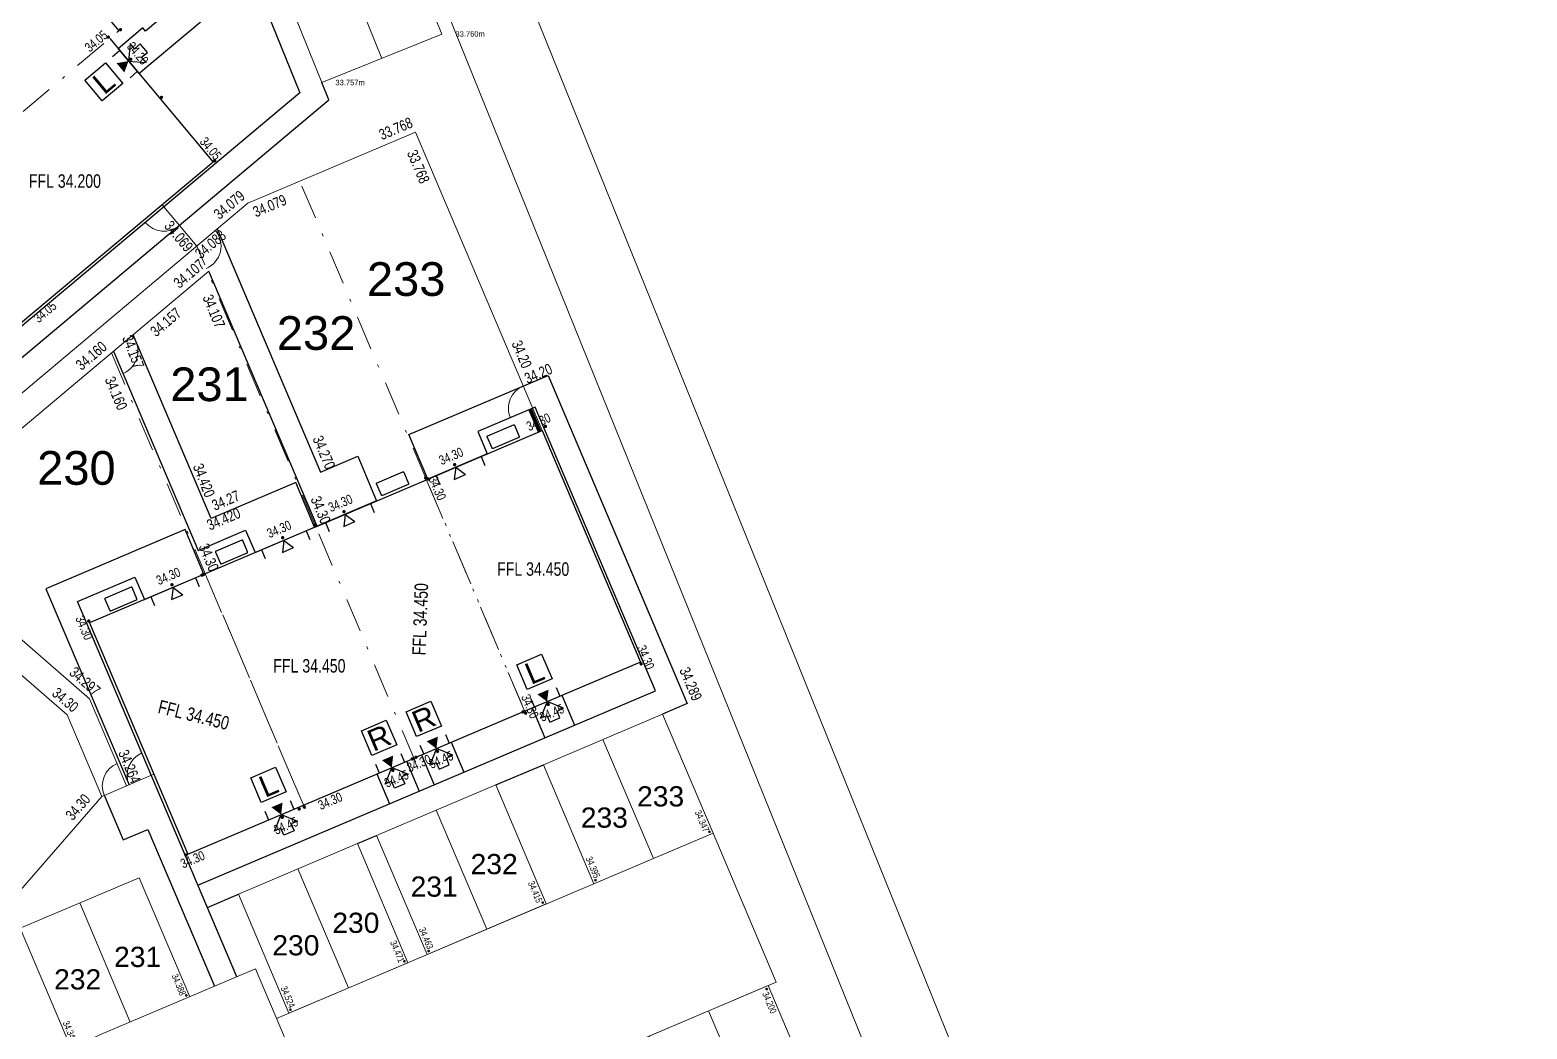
# Model space of a CAD drawing. Header units: metres. Extents: x 337936 to 338610, y 373199 to 374026.
# Drawn here: x 338413.8 to 338469.4, y 373320.9 to 373357.9 of the extents above; entities that cross this region are included whole.
import ezdxf

# ---------------------------------------------------------------- set-up
doc = ezdxf.new("R2010")
doc.units = ezdxf.units.M
doc.linetypes.add('DASHDOT', pattern=[25.4, 12.7, -6.35, 0, -6.35])
doc.linetypes.add('DASHED', pattern=[0.75, 0.5, -0.25])
for name, color, linetype in [('A-WH_HT-Access-Main', 252, 'Continuous'), ('A-WH_HT-Services-ASHP', 252, 'Continuous'), ('A-WH_HT-Wall-Party Wall Line', 252, 'Continuous'), ('A-WH_HT-Wall-Structure', 252, 'Continuous'), ('C-Zz4050-T-SpotLevels', 7, 'Continuous'), ('DGL-Paths', 252, 'Continuous'), ('EXTERNAL_WORKS_BACK_OF_FOOTWAY_LEVELS', 7, 'Continuous'), ('HOUSE_EXTERNAL_LEVELS', 7, 'Continuous'), ('HOUSE_SLAB_LEVEL', 7, 'Continuous'), ('PLOT_BOUNDARY_ANNOTATION', 7, 'Continuous')]:
    doc.layers.add(name, color=color, linetype=linetype)
doc.layers.add('A-WH_HT-Wall-Door Openings', color=252, linetype='Continuous', plot=False)
for name, color, linetype, lineweight in [('DGL_BT Gates', 252, 'Continuous', 9), ('DGL_BT Rear Fencing', 252, 'DASHDOT', 9), ('DGL_BT-Screen Fence', 252, 'FENCELINE2', 9), ('DGL_BT-Screen Pier Wall + Panels', 252, 'DASHED', 9), ('DGL_DRIVE', 252, 'Continuous', 9), ('DGL_Footpath', 252, 'Continuous', 9), ('DGL_Plot Parking', 252, 'Continuous', 9), ('DGL_PlotNo', 252, 'Continuous', 9)]:
    doc.layers.add(name, color=color, linetype=linetype, lineweight=lineweight)
doc.layers.add('HOUSE_DOORS', color=3, linetype='Continuous', true_color=0x00ff00)
doc.styles.add('AnnotativeArial', font='arial.ttf', dxfattribs={"height": 2})
doc.styles.add('ESTROAD', font='arial.ttf', dxfattribs={"width": 0.75})
doc.styles.get("Standard").update_dxf_attribs({"font": 'arial.ttf'})
doc.styles.add('TTE', font='arial.ttf')
doc.linetypes.add('FENCELINE2', pattern='A,6.35,-2.54,[132,ltypeshp.shx,S=2.54,R=0,X=-2.54,Y=0],-2.54,25.4', length=36.83)

msp = doc.modelspace()

# ---------------------------------------------------------------- hatches: boundary and pattern name
at = {"layer": 'EXTERNAL_WORKS_BACK_OF_FOOTWAY_LEVELS'}
h = msp.add_hatch(color=256, dxfattribs=at)
edge = h.paths.add_edge_path(flags=17)
edge.add_ellipse((338439.022, 373328.188), major_axis=(0.0354, 0.0354), ratio=1, start_angle=45, end_angle=225, ccw=False)
edge.add_ellipse((338439.022, 373328.188), major_axis=(0.0354, 0.0354), ratio=1, start_angle=225, end_angle=405, ccw=False)
h = msp.add_hatch(color=256, dxfattribs=at)
edge = h.paths.add_edge_path(flags=17)
edge.add_ellipse((338434.788, 373326.391), major_axis=(0.0354, 0.0354), ratio=1, start_angle=45, end_angle=225, ccw=False)
edge.add_ellipse((338434.788, 373326.391), major_axis=(0.0354, 0.0354), ratio=1, start_angle=225, end_angle=405, ccw=False)
h = msp.add_hatch(color=256, dxfattribs=at)
edge = h.paths.add_edge_path(flags=17)
edge.add_ellipse((338432.832, 373325.561), major_axis=(0.0354, 0.0354), ratio=1, start_angle=45, end_angle=225, ccw=False)
edge.add_ellipse((338432.832, 373325.561), major_axis=(0.0354, 0.0354), ratio=1, start_angle=225, end_angle=405, ccw=False)
h = msp.add_hatch(color=256, dxfattribs=at)
edge = h.paths.add_edge_path(flags=17)
edge.add_ellipse((338427.7, 373323.382), major_axis=(0.0354, 0.0354), ratio=1, start_angle=45, end_angle=225, ccw=False)
edge.add_ellipse((338427.7, 373323.382), major_axis=(0.0354, 0.0354), ratio=1, start_angle=225, end_angle=405, ccw=False)
h = msp.add_hatch(color=256, dxfattribs=at)
edge = h.paths.add_edge_path(flags=17)
edge.add_ellipse((338428.598, 373323.763), major_axis=(0.0354, 0.0354), ratio=1, start_angle=45, end_angle=225, ccw=False)
edge.add_ellipse((338428.598, 373323.763), major_axis=(0.0354, 0.0354), ratio=1, start_angle=225, end_angle=405, ccw=False)
h = msp.add_hatch(color=256, dxfattribs=at)
edge = h.paths.add_edge_path(flags=17)
edge.add_ellipse((338441.143, 373322.353), major_axis=(0.0354, 0.0354), ratio=1, start_angle=45, end_angle=225, ccw=False)
edge.add_ellipse((338441.143, 373322.353), major_axis=(0.0354, 0.0354), ratio=1, start_angle=225, end_angle=405, ccw=False)
h = msp.add_hatch(color=256, dxfattribs=at)
edge = h.paths.add_edge_path(flags=17)
edge.add_ellipse((338419.601, 373322.117), major_axis=(0.0354, 0.0354), ratio=1, start_angle=45, end_angle=225, ccw=False)
edge.add_ellipse((338419.601, 373322.117), major_axis=(0.0354, 0.0354), ratio=1, start_angle=225, end_angle=405, ccw=False)
h = msp.add_hatch(color=256, dxfattribs=at)
edge = h.paths.add_edge_path(flags=17)
edge.add_ellipse((338423.466, 373321.585), major_axis=(0.0354, 0.0354), ratio=1, start_angle=45, end_angle=225, ccw=False)
edge.add_ellipse((338423.466, 373321.585), major_axis=(0.0354, 0.0354), ratio=1, start_angle=225, end_angle=405, ccw=False)
at = {"layer": 'HOUSE_DOORS'}
for points in [[(338417.458, 373356.785), (338417.304, 373356.363), (338417.015, 373356.708)], [(338432.995, 373333.017), (338432.635, 373333.288), (338433.05, 373333.463)], [(338428.886, 373331.272), (338428.526, 373331.543), (338428.941, 373331.719)], [(338427.23, 373330.569), (338426.87, 373330.84), (338427.284, 373331.016)], [(338423.123, 373328.826), (338422.764, 373329.097), (338423.178, 373329.272)]]:
    msp.add_hatch(color=256, dxfattribs=at).paths.add_polyline_path(points, flags=17)
at = {"layer": 'HOUSE_EXTERNAL_LEVELS'}
h = msp.add_hatch(color=256, dxfattribs=at)
edge = h.paths.add_edge_path(flags=17)
edge.add_ellipse((338417.161, 373357.954), major_axis=(-0.0448, 0.0448), ratio=1, start_angle=84.8689, end_angle=264.8689, ccw=False)
edge.add_ellipse((338417.161, 373357.954), major_axis=(-0.0448, 0.0448), ratio=1, start_angle=-95.1311, end_angle=84.8689, ccw=False)
h = msp.add_hatch(color=256, dxfattribs=at)
edge = h.paths.add_edge_path(flags=17)
edge.add_ellipse((338416.713, 373357.674), major_axis=(-0.0448, 0.0448), ratio=1, start_angle=175, end_angle=355, ccw=False)
edge.add_ellipse((338416.713, 373357.674), major_axis=(-0.0448, 0.0448), ratio=1, start_angle=-5, end_angle=175, ccw=False)
h = msp.add_hatch(color=256, dxfattribs=at)
edge = h.paths.add_edge_path(flags=17)
edge.add_ellipse((338417.541, 373356.855), major_axis=(0.0448, 0.0448), ratio=1, start_angle=84.9748, end_angle=264.9748, ccw=False)
edge.add_ellipse((338417.541, 373356.855), major_axis=(0.0448, 0.0448), ratio=1, start_angle=264.9748, end_angle=444.9748, ccw=False)
h = msp.add_hatch(color=256, dxfattribs=at)
edge = h.paths.add_edge_path(flags=17)
edge.add_ellipse((338418.684, 373355.439), major_axis=(-0.0448, 0.0448), ratio=1, start_angle=-45, end_angle=135, ccw=False)
edge.add_ellipse((338418.684, 373355.439), major_axis=(-0.0448, 0.0448), ratio=1, start_angle=135, end_angle=315, ccw=False)
h = msp.add_hatch(color=256, dxfattribs=at)
edge = h.paths.add_edge_path(flags=17)
edge.add_ellipse((338420.656, 373353.085), major_axis=(-0.0448, 0.0448), ratio=1, start_angle=84.9748, end_angle=264.9748, ccw=False)
edge.add_ellipse((338420.656, 373353.085), major_axis=(-0.0448, 0.0448), ratio=1, start_angle=-95.0252, end_angle=84.9748, ccw=False)
h = msp.add_hatch(color=256, dxfattribs=at)
edge = h.paths.add_edge_path(flags=17)
edge.add_ellipse((338432.934, 373343.231), major_axis=(0.0448, 0.0448), ratio=1, start_angle=69.1963, end_angle=249.1963, ccw=False)
edge.add_ellipse((338432.934, 373343.231), major_axis=(0.0448, 0.0448), ratio=1, start_angle=249.1963, end_angle=429.1963, ccw=False)
h = msp.add_hatch(color=256, dxfattribs=at)
edge = h.paths.add_edge_path(flags=17)
edge.add_ellipse((338429.564, 373341.811), major_axis=(0.0448, 0.0448), ratio=1, start_angle=157.9936, end_angle=337.9936, ccw=False)
edge.add_ellipse((338429.564, 373341.811), major_axis=(0.0448, 0.0448), ratio=1, start_angle=-22.0064, end_angle=157.9936, ccw=False)
h = msp.add_hatch(color=256, dxfattribs=at)
edge = h.paths.add_edge_path(flags=17)
edge.add_ellipse((338428.49, 373341.317), major_axis=(0.0448, 0.0448), ratio=1, start_angle=69.1963, end_angle=249.1963, ccw=False)
edge.add_ellipse((338428.49, 373341.317), major_axis=(0.0448, 0.0448), ratio=1, start_angle=249.1963, end_angle=429.1963, ccw=False)
h = msp.add_hatch(color=256, dxfattribs=at)
edge = h.paths.add_edge_path(flags=17)
edge.add_ellipse((338428.587, 373341.278), major_axis=(-0.0448, 0.0448), ratio=1, start_angle=-111.9936, end_angle=68.0064, ccw=False)
edge.add_ellipse((338428.587, 373341.278), major_axis=(-0.0448, 0.0448), ratio=1, start_angle=68.0064, end_angle=248.0064, ccw=False)
h = msp.add_hatch(color=256, dxfattribs=at)
edge = h.paths.add_edge_path(flags=17)
edge.add_ellipse((338425.457, 373340.067), major_axis=(0.0448, 0.0448), ratio=1, start_angle=157.9984, end_angle=337.9984, ccw=False)
edge.add_ellipse((338425.457, 373340.067), major_axis=(0.0448, 0.0448), ratio=1, start_angle=-22.0016, end_angle=157.9984, ccw=False)
h = msp.add_hatch(color=256, dxfattribs=at)
edge = h.paths.add_edge_path(flags=17)
edge.add_ellipse((338424.385, 373339.574), major_axis=(-0.0448, 0.0448), ratio=1, start_angle=158, end_angle=338, ccw=False)
edge.add_ellipse((338424.385, 373339.574), major_axis=(-0.0448, 0.0448), ratio=1, start_angle=-22, end_angle=158, ccw=False)
h = msp.add_hatch(color=256, dxfattribs=at)
edge = h.paths.add_edge_path(flags=17)
edge.add_ellipse((338424.384, 373339.574), major_axis=(-0.0448, 0.0448), ratio=1, start_angle=-22.0016, end_angle=157.9984, ccw=False)
edge.add_ellipse((338424.384, 373339.574), major_axis=(-0.0448, 0.0448), ratio=1, start_angle=157.9984, end_angle=337.9984, ccw=False)
h = msp.add_hatch(color=256, dxfattribs=at)
edge = h.paths.add_edge_path(flags=17)
edge.add_ellipse((338423.182, 373339.102), major_axis=(0.0448, 0.0448), ratio=1, start_angle=158, end_angle=338, ccw=False)
edge.add_ellipse((338423.182, 373339.102), major_axis=(0.0448, 0.0448), ratio=1, start_angle=-22, end_angle=158, ccw=False)
h = msp.add_hatch(color=256, dxfattribs=at)
edge = h.paths.add_edge_path(flags=17)
edge.add_ellipse((338420.185, 373337.712), major_axis=(0.0448, 0.0448), ratio=1, start_angle=-21.9791, end_angle=158.0209, ccw=False)
edge.add_ellipse((338420.185, 373337.712), major_axis=(0.0448, 0.0448), ratio=1, start_angle=158.0209, end_angle=338.0209, ccw=False)
h = msp.add_hatch(color=256, dxfattribs=at)
edge = h.paths.add_edge_path(flags=17)
edge.add_ellipse((338420.239, 373337.735), major_axis=(0.0448, 0.0448), ratio=1, start_angle=-22, end_angle=158, ccw=False)
edge.add_ellipse((338420.239, 373337.735), major_axis=(0.0448, 0.0448), ratio=1, start_angle=158, end_angle=338, ccw=False)
h = msp.add_hatch(color=256, dxfattribs=at)
edge = h.paths.add_edge_path(flags=17)
edge.add_ellipse((338419.071, 373337.356), major_axis=(-0.0448, 0.0448), ratio=1, start_angle=68.0224, end_angle=248.0224, ccw=False)
edge.add_ellipse((338419.071, 373337.356), major_axis=(-0.0448, 0.0448), ratio=1, start_angle=-111.9776, end_angle=68.0224, ccw=False)
h = msp.add_hatch(color=256, dxfattribs=at)
edge = h.paths.add_edge_path(flags=17)
edge.add_ellipse((338415.983, 373336.006), major_axis=(0.0448, 0.0448), ratio=1, start_angle=158.0209, end_angle=338.0209, ccw=False)
edge.add_ellipse((338415.983, 373336.006), major_axis=(0.0448, 0.0448), ratio=1, start_angle=-21.9791, end_angle=158.0209, ccw=False)
h = msp.add_hatch(color=256, dxfattribs=at)
edge = h.paths.add_edge_path(flags=17)
edge.add_ellipse((338436.486, 373334.419), major_axis=(-0.0448, 0.0448), ratio=1, start_angle=-112.6078, end_angle=67.3922, ccw=False)
edge.add_ellipse((338436.486, 373334.419), major_axis=(-0.0448, 0.0448), ratio=1, start_angle=67.3922, end_angle=247.3922, ccw=False)
h = msp.add_hatch(color=256, dxfattribs=at)
edge = h.paths.add_edge_path(flags=17)
edge.add_ellipse((338433.037, 373332.917), major_axis=(0.0448, 0.0448), ratio=1, start_angle=-22, end_angle=158, ccw=False)
edge.add_ellipse((338433.037, 373332.917), major_axis=(0.0448, 0.0448), ratio=1, start_angle=158, end_angle=338, ccw=False)
h = msp.add_hatch(color=256, dxfattribs=at)
edge = h.paths.add_edge_path(flags=17)
edge.add_ellipse((338432.097, 373332.636), major_axis=(0.0448, 0.0448), ratio=1, start_angle=158, end_angle=338, ccw=False)
edge.add_ellipse((338432.097, 373332.636), major_axis=(0.0448, 0.0448), ratio=1, start_angle=-22, end_angle=158, ccw=False)
h = msp.add_hatch(color=256, dxfattribs=at)
edge = h.paths.add_edge_path(flags=17)
edge.add_ellipse((338432.193, 373332.597), major_axis=(-0.0448, 0.0448), ratio=1, start_angle=-111.9936, end_angle=68.0064, ccw=False)
edge.add_ellipse((338432.193, 373332.597), major_axis=(-0.0448, 0.0448), ratio=1, start_angle=68.0064, end_angle=248.0064, ccw=False)
h = msp.add_hatch(color=256, dxfattribs=at)
edge = h.paths.add_edge_path(flags=17)
edge.add_ellipse((338428.928, 373331.173), major_axis=(-0.0448, 0.0448), ratio=1, start_angle=-111.9936, end_angle=68.0064, ccw=False)
edge.add_ellipse((338428.928, 373331.173), major_axis=(-0.0448, 0.0448), ratio=1, start_angle=68.0064, end_angle=248.0064, ccw=False)
h = msp.add_hatch(color=256, dxfattribs=at)
edge = h.paths.add_edge_path(flags=17)
edge.add_ellipse((338427.991, 373330.892), major_axis=(0.0448, 0.0448), ratio=1, start_angle=248.0064, end_angle=428.0064, ccw=False)
edge.add_ellipse((338427.991, 373330.892), major_axis=(0.0448, 0.0448), ratio=1, start_angle=68.0064, end_angle=248.0064, ccw=False)
h = msp.add_hatch(color=256, dxfattribs=at)
edge = h.paths.add_edge_path(flags=17)
edge.add_ellipse((338428.126, 373330.95), major_axis=(0.0448, 0.0448), ratio=1, start_angle=158, end_angle=338, ccw=False)
edge.add_ellipse((338428.126, 373330.95), major_axis=(0.0448, 0.0448), ratio=1, start_angle=-22, end_angle=158, ccw=False)
h = msp.add_hatch(color=256, dxfattribs=at)
edge = h.paths.add_edge_path(flags=17)
edge.add_ellipse((338427.272, 373330.469), major_axis=(0.0448, 0.0448), ratio=1, start_angle=-22, end_angle=158, ccw=False)
edge.add_ellipse((338427.272, 373330.469), major_axis=(0.0448, 0.0448), ratio=1, start_angle=158, end_angle=338, ccw=False)
h = msp.add_hatch(color=256, dxfattribs=at)
edge = h.paths.add_edge_path(flags=17)
edge.add_ellipse((338423.794, 373329.03), major_axis=(-0.0448, 0.0448), ratio=1, start_angle=158, end_angle=338, ccw=False)
edge.add_ellipse((338423.794, 373329.03), major_axis=(-0.0448, 0.0448), ratio=1, start_angle=-22, end_angle=158, ccw=False)
h = msp.add_hatch(color=256, dxfattribs=at)
edge = h.paths.add_edge_path(flags=17)
edge.add_ellipse((338423.98, 373329.11), major_axis=(-0.0448, 0.0448), ratio=1, start_angle=-22, end_angle=158, ccw=False)
edge.add_ellipse((338423.98, 373329.11), major_axis=(-0.0448, 0.0448), ratio=1, start_angle=158, end_angle=338, ccw=False)
h = msp.add_hatch(color=256, dxfattribs=at)
edge = h.paths.add_edge_path(flags=17)
edge.add_ellipse((338423.165, 373328.726), major_axis=(0.0448, 0.0448), ratio=1, start_angle=-21.9853, end_angle=158.0147, ccw=False)
edge.add_ellipse((338423.165, 373328.726), major_axis=(0.0448, 0.0448), ratio=1, start_angle=158.0147, end_angle=338.0147, ccw=False)
h = msp.add_hatch(color=256, dxfattribs=at)
edge = h.paths.add_edge_path(flags=17)
edge.add_ellipse((338419.591, 373327.326), major_axis=(-0.0448, 0.0448), ratio=1, start_angle=158, end_angle=338, ccw=False)
edge.add_ellipse((338419.591, 373327.326), major_axis=(-0.0448, 0.0448), ratio=1, start_angle=-22, end_angle=158, ccw=False)

# ---------------------------------------------------------------- linework, layer by layer
at = {"layer": 'A-WH_HT-Access-Main'}
for points in [[(338417.458, 373356.785), (338418.113, 373356.728), (338417.946, 373356.928), (338418.16, 373357.108), (338417.897, 373357.421), (338417.683, 373357.241), (338417.515, 373357.441), (338417.458, 373356.785)], [(338432.993, 373333.016), (338432.747, 373332.406), (338432.986, 373332.508), (338433.096, 373332.25), (338433.473, 373332.41), (338433.363, 373332.668), (338433.603, 373332.769), (338432.993, 373333.016)], [(338428.887, 373331.272), (338428.64, 373330.663), (338428.88, 373330.764), (338428.989, 373330.507), (338429.366, 373330.667), (338429.257, 373330.924), (338429.496, 373331.026), (338428.887, 373331.272)], [(338427.23, 373330.569), (338427.839, 373330.323), (338427.6, 373330.221), (338427.709, 373329.963), (338427.332, 373329.803), (338427.223, 373330.061), (338426.983, 373329.959), (338427.23, 373330.569)], [(338423.123, 373328.826), (338423.733, 373328.58), (338423.493, 373328.478), (338423.603, 373328.22), (338423.226, 373328.06), (338423.116, 373328.318), (338422.877, 373328.216), (338423.123, 373328.826)]]:
    msp.add_lwpolyline(points, dxfattribs=at)
at = {"layer": 'A-WH_HT-Services-ASHP'}
for points in [[(338431.961, 373342.852, -0.414214), (338431.946, 373342.813), (338430.993, 373342.408, -0.414214), (338430.954, 373342.424), (338430.775, 373342.846, -0.414214), (338430.79, 373342.885), (338431.743, 373343.289, -0.414214), (338431.783, 373343.274)], [(338427.855, 373341.109, -0.414214), (338427.839, 373341.07), (338426.886, 373340.665, -0.414214), (338426.847, 373340.681), (338426.668, 373341.103, -0.414214), (338426.684, 373341.142), (338427.637, 373341.546, -0.414214), (338427.676, 373341.53)], [(338420.871, 373338.144, 0.414214), (338420.91, 373338.128), (338421.863, 373338.533, 0.414214), (338421.879, 373338.572), (338421.7, 373338.994, 0.414214), (338421.66, 373339.01), (338420.707, 373338.605, 0.414214), (338420.692, 373338.566)], [(338416.764, 373336.401, 0.414214), (338416.803, 373336.385), (338417.756, 373336.79, 0.414214), (338417.772, 373336.829), (338417.593, 373337.25, 0.414214), (338417.554, 373337.266), (338416.601, 373336.862, 0.414214), (338416.585, 373336.823)]]:
    msp.add_lwpolyline(points, format="xyb", close=True, dxfattribs=at)
at = {"layer": 'A-WH_HT-Wall-Door Openings', "linetype": 'ByBlock'}
for p, q in [((338416.859, 373356.951), (338417.129, 373357.177)), ((338417.516, 373356.167), (338417.786, 373356.394)), ((338430.544, 373342.109), (338430.682, 373341.785)), ((338428.878, 373341.402), (338429.016, 373341.077)), ((338426.437, 373340.366), (338426.575, 373340.041)), ((338424.771, 373339.659), (338424.909, 373339.334)), ((338424.056, 373339.355), (338424.193, 373339.03)), ((338422.39, 373338.648), (338422.527, 373338.323)), ((338419.949, 373337.612), (338420.087, 373337.287)), ((338418.283, 373336.905), (338418.421, 373336.58)), ((338433.326, 373333.54), (338433.464, 373333.215)), ((338432.385, 373333.14), (338432.523, 373332.816)), ((338429.219, 373331.797), (338429.357, 373331.472)), ((338428.278, 373331.397), (338428.416, 373331.073)), ((338426.621, 373330.694), (338426.759, 373330.369)), ((338427.562, 373331.093), (338427.7, 373330.769)), ((338422.515, 373328.951), (338422.652, 373328.626)), ((338423.456, 373329.35), (338423.594, 373329.026))]:
    msp.add_line(p, q, dxfattribs=at)
at = {"layer": 'A-WH_HT-Wall-Party Wall Line', "linetype": 'DASHDOT', "lineweight": 15, "ltscale": 0.1}
for p, q in [((338416.828, 373345.959), (338424.01, 373329.04)), ((338428.462, 373341.388), (338432.223, 373332.526))]:
    msp.add_line(p, q, dxfattribs=at)
for points in [[(338409.499, 373351.526), (338417.22, 373358.004)], [(338409.499, 373351.526), (338416.875, 373357.714)], [(338432.223, 373332.526), (338428.462, 373341.388)], [(338428.117, 373330.783), (338424.355, 373339.645)], [(338424.01, 373329.04), (338420.248, 373337.902)]]:
    msp.add_lwpolyline(points, dxfattribs=at)
at = {"layer": 'A-WH_HT-Wall-Structure', "lineweight": -3}
for points in [[(338409.614, 373351.622), (338405.846, 373356.113), (338408.079, 373357.987), (338407.797, 373358.324), (338410.633, 373360.704), (338410.916, 373360.367), (338413.336, 373362.398), (338417.105, 373357.907)], [(338416.76, 373357.618), (338420.6, 373353.04), (338413.455, 373347.045), (338409.614, 373351.622)], [(338428.52, 373341.25), (338432.813, 373343.072), (338436.458, 373334.486), (338432.165, 373332.664)], [(338424.414, 373339.507), (338428.52, 373341.25)], [(338424.414, 373339.507), (338420.307, 373337.764)], [(338420.307, 373337.764), (338416.014, 373335.941), (338419.658, 373327.355), (338423.951, 373329.178)], [(338432.165, 373332.664), (338428.058, 373330.921)], [(338423.951, 373329.178), (338428.058, 373330.921)]]:
    msp.add_lwpolyline(points, dxfattribs=at)
at = {"layer": 'DGL-Paths'}
for points in [[(338422.28, 373361.42), (338418.088, 373357.902), (338417.991, 373358.016), (338417.073, 373357.244), (338417.844, 373356.325), (338422.092, 373359.89), (338423.821, 373355.612), (338413.443, 373346.904), (338412.852, 373347.608), (338412.929, 373347.672), (338411.386, 373349.511), (338410.007, 373348.354), (338411.55, 373346.515), (338412.162, 373347.029), (338413.332, 373345.636), (338424.9, 373355.343), (338424.639, 373355.989)], [(338420.754, 373350.559), (338424.585, 373341.535), (338425.965, 373342.121), (338426.278, 373341.385), (338426.63, 373340.556), (338426.669, 373340.464), (338424.46, 373339.526), (338420.442, 373348.991)], [(338416.908, 373346.026), (338420.047, 373338.631), (338421.806, 373339.378), (338422.158, 373338.549), (338424.367, 373339.487), (338423.664, 373341.144), (338420.524, 373339.811), (338417.629, 373346.631)], [(338420.035, 373326.212), (338437.018, 373333.421), (338432.554, 373343.94), (338430.425, 373343.036), (338430.777, 373342.208), (338428.567, 373341.27), (338427.864, 373342.927), (338433.03, 373345.12), (338438.199, 373332.944), (338437.278, 373332.554)], [(338421.481, 373322.806), (338415.57, 373336.731), (338417.699, 373337.634), (338418.05, 373336.806), (338420.26, 373337.744), (338419.556, 373339.401), (338414.39, 373337.208), (338417.479, 373329.931)], [(338416.558, 373329.541), (338417.261, 373327.884), (338418.182, 373328.274), (338420.652, 373322.455)]]:
    msp.add_lwpolyline(points, dxfattribs=at)
at = {"layer": 'DGL-Paths', "flags": 128}
for points in [[(338432.442, 373332.782), (338432.911, 373331.678)], [(338433.547, 373333.251), (338434.016, 373332.147)], [(338429.441, 373331.508), (338429.91, 373330.404)], [(338427.779, 373330.803), (338428.248, 373329.698)], [(338428.336, 373331.04), (338428.805, 373329.935)], [(338431.088, 373329.926), (338432.86, 373330.678)], [(338426.675, 373330.334), (338427.144, 373329.23)], [(338425.956, 373327.748), (338426.669, 373328.05)], [(338420.387, 373325.384), (338421.537, 373325.872)]]:
    msp.add_lwpolyline(points, dxfattribs=at)
at = {"layer": 'DGL_BT Gates'}
for centre, start, end in [((338418.772, 373351.376), 220, 310), ((338419.993, 373349.92), 293, 40), ((338416.908, 373346.026), 293, 40), ((338432.461, 373343.901), 112.78, 203.0006), ((338418.307, 373330.283), 113, 203), ((338417.387, 373329.892), 113, 203)]:
    msp.add_arc(centre, 0.9, start, end, dxfattribs=at)
at = {"layer": 'DGL_BT Rear Fencing', "ltscale": 0.1, "flags": 128}
for points in [[(338428.52, 373341.25), (338423.818, 373352.328)], [(338424.414, 373339.507), (338419.993, 373349.92)]]:
    msp.add_lwpolyline(points, dxfattribs=at)
at = {"layer": 'DGL_BT-Screen Fence', "ltscale": 0.03}
msp.add_line((338419.993, 373349.92), (338418.708, 373351.452), dxfattribs=at)
for points in [[(338432.813, 373343.072), (338428.111, 373354.151), (338421.886, 373351.508), (338407.362, 373339.322)], [(338420.442, 373348.991), (338408.902, 373339.308), (338416.014, 373333.125), (338417.387, 373329.892)], [(338403.174, 373342.962), (338415.184, 373332.522)], [(338415.184, 373332.522), (338416.466, 373329.502)], [(338409.444, 373321.424), (338416.466, 373329.502), (338418.399, 373330.322)]]:
    msp.add_lwpolyline(points, dxfattribs=at)
at = {"layer": 'DGL_BT-Screen Pier Wall + Panels', "ltscale": 0.5, "const_width": 0.15, "flags": 128}
msp.add_lwpolyline([(338432.721, 373343.033), (338432.369, 373343.862)], dxfattribs=at)
at = {"layer": 'DGL_DRIVE'}
for p, q in [((338435.069, 373331.616), (338436.944, 373327.197)), ((338428.878, 373328.988), (338430.754, 373324.57)), ((338423.747, 373326.81), (338425.622, 373322.391)), ((338415.647, 373325.545), (338417.523, 373321.126)), ((338438.987, 373321.546), (338440.863, 373317.128))]:
    msp.add_line(p, q, dxfattribs=at)
at = {"layer": 'DGL_DRIVE', "flags": 128}
for points in [[(338422.841, 373360.44), (338424.639, 373355.989), (338429.089, 373357.787), (338427.291, 373362.238)], [(338426.864, 373356.888), (338425.066, 373361.339)], [(338422.953, 373321.258), (338439.154, 373328.135), (338441.498, 373322.612), (338425.297, 373315.735)], [(338415.313, 373320.188), (338413.438, 373324.607), (338417.856, 373326.482), (338419.732, 373322.064)]]:
    msp.add_lwpolyline(points, dxfattribs=at)
for points in [[(338434.735, 373326.26), (338432.86, 373330.678), (338437.278, 373332.554), (338439.154, 373328.135)], [(338428.545, 373323.632), (338426.669, 373328.05), (338431.088, 373329.926), (338432.963, 373325.508)], [(338423.413, 373321.454), (338421.537, 373325.872), (338425.956, 373327.748), (338427.831, 373323.329)], [(338438.654, 373316.19), (338436.778, 373320.609), (338441.196, 373322.484), (338443.072, 373318.066)]]:
    msp.add_lwpolyline(points, close=True, dxfattribs=at)
at = {"layer": 'DGL_Footpath', "flags": 128}
for points in [[(338469.367, 373276.261, 0.127953), (338464.328, 373283.795, -0.115503), (338460.651, 373289.013), (338427.756, 373370.432, 0.185339), (338417.979, 373380.915), (338416.675, 373381.552)], [(338466.534, 373275.275, 0.127953), (338462.335, 373281.554, -0.115503), (338457.869, 373287.889), (338424.974, 373369.308, 0.185339), (338416.664, 373378.219), (338415.517, 373378.779)]]:
    msp.add_lwpolyline(points, format="xyb", dxfattribs=at)
at = {"layer": 'DGL_Footpath'}
msp.add_lwpolyline([(338386.24, 373318.926), (338390.377, 373315.067, 0.138468), (338399.075, 373310.591, -0.027721), (338400.876, 373310.12, 0.290609), (338405.026, 373311.2), (338408.998, 373315.46, -0.105104), (338416.424, 373320.66), (338422.171, 373323.099), (338425.61, 373314.999), (338419.862, 373312.559, 0.105104), (338415.434, 373309.459), (338412.318, 373306.117, 0.383864), (338412.225, 373300.765), (338417.558, 373294.63), (338412.426, 373290.168), (338411.114, 373291.678)], format="xyb", dxfattribs=at)
at = {"layer": 'HOUSE_DOORS'}
for p, q in [((338429.607, 373341.712), (338429.552, 373341.265)), ((338429.607, 373341.712), (338429.966, 373341.441)), ((338429.552, 373341.265), (338429.966, 373341.441)), ((338425.499, 373339.967), (338425.445, 373339.521)), ((338425.445, 373339.521), (338425.859, 373339.696)), ((338425.499, 373339.967), (338425.859, 373339.696)), ((338423.224, 373339.002), (338423.169, 373338.555)), ((338423.224, 373339.002), (338423.583, 373338.731)), ((338423.169, 373338.555), (338423.583, 373338.731)), ((338419.113, 373337.256), (338419.058, 373336.81)), ((338419.113, 373337.256), (338419.473, 373336.986)), ((338419.058, 373336.81), (338419.473, 373336.986))]:
    msp.add_line(p, q, dxfattribs=at)
at = {"layer": 'HOUSE_EXTERNAL_LEVELS', "color": 0, "flags": 128}
for points in [[(338415.834, 373356.076), (338416.6, 373356.719), (338417.243, 373355.953), (338416.476, 373355.31), (338415.834, 373356.076)], [(338431.87, 373334.386), (338432.791, 373334.777), (338433.181, 373333.857), (338432.261, 373333.466), (338431.87, 373334.386)], [(338427.761, 373332.642), (338428.682, 373333.032), (338429.072, 373332.112), (338428.152, 373331.721), (338427.761, 373332.642)], [(338426.105, 373331.939), (338427.026, 373332.329), (338427.416, 373331.409), (338426.496, 373331.018), (338426.105, 373331.939)], [(338421.998, 373330.195), (338422.919, 373330.586), (338423.31, 373329.666), (338422.389, 373329.275), (338421.998, 373330.195)]]:
    msp.add_lwpolyline(points, dxfattribs=at)

# ---------------------------------------------------------------- texts
at = {"layer": 'C-Zz4050-T-SpotLevels', "color": 7, "linetype": 'Continuous', "lineweight": -3, "char_height": 0.2, "attachment_point": 4, "style": 'TTE'}
for s, insert in [('33.760m', (338429.595, 373357.792, 33.76)), ('33.757m', (338425.14, 373355.989, 33.757))]:
    msp.add_mtext(s, dxfattribs=dict(at, insert=insert))
at = {"layer": 'DGL_Plot Parking', "char_height": 0.75, "attachment_point": 5, "style": 'AnnotativeArial'}
for s, insert in [('233', (338437.209, 373329.497)), ('233', (338435.121, 373328.709)), ('232', (338431.03, 373326.984)), ('231', (338428.803, 373326.149)), ('230', (338425.898, 373324.805)), ('231', (338417.798, 373323.54)), ('230', (338423.671, 373323.971)), ('232', (338415.572, 373322.706))]:
    msp.add_mtext(s, dxfattribs=dict(at, insert=insert))
at = {"layer": 'DGL_PlotNo', "char_height": 1.25, "width": 2.66537, "attachment_point": 5, "style": 'AnnotativeArial'}
for s, insert in [('233', (338427.765, 373348.689)), ('232', (338424.421, 373346.686)), ('231', (338420.466, 373344.784)), ('230', (338415.526, 373341.68))]:
    msp.add_mtext(s, dxfattribs=dict(at, insert=insert))
at = {"layer": 'EXTERNAL_WORKS_BACK_OF_FOOTWAY_LEVELS', "linetype": 'Continuous', "style": 'ESTROAD', "width": 0.75}
for s, p in [('34.347', (338438.469, 373328.92)), ('34.395', (338434.419, 373327.202)), ('34.415', (338432.278, 373326.293)), ('34.463', (338428.229, 373324.573)), ('34.471', (338427.161, 373324.08)), ('34.388', (338419.048, 373322.849)), ('34.524', (338423.097, 373322.394)), ('34.200', (338440.973, 373322.184)), ('34.343', (338415.008, 373321.103))]:
    msp.add_text(s, height=0.25, rotation=293, dxfattribs=at).set_placement(p)
at = {"layer": 'HOUSE_DOORS', "color": 100, "linetype": 'Continuous', "style": 'ESTROAD', "width": 0.75}
for s, rotation, p in [('34.20', 309.9748, (338417.376, 373357.314)), ('34.30', 22.9936, (338429.077, 373341.788)), ('34.30', 22.9984, (338424.97, 373340.044)), ('34.30', 23, (338422.694, 373339.078)), ('34.30', 23.0224, (338418.583, 373337.333)), ('34.45', 23, (338432.815, 373332.264)), ('34.45', 23.0064, (338428.706, 373330.52)), ('34.45', 23, (338427.05, 373329.817)), ('34.45', 23.0147, (338422.944, 373328.073))]:
    msp.add_text(s, height=0.35, rotation=rotation, dxfattribs=at).set_placement(p)
at = {"layer": 'HOUSE_EXTERNAL_LEVELS', "color": 0, "linetype": 'Continuous', "style": 'ESTROAD', "width": 0.75}
for s, rotation, p in [('34.05', 40, (338416.019, 373357.097)), ('34.05', 309.9748, (338420.079, 373353.78)), ('34.05', 39.9927, (338414.121, 373347.052)), ('34.30', 24.1963, (338432.329, 373343.047)), ('34.30', 293.0064, (338428.585, 373341.293)), ('34.30', 293.0209, (338415.478, 373336.113)), ('34.30', 292.3922, (338436.322, 373335.018)), ('34.30', 293.0064, (338432.022, 373333.197)), ('34.30', 23.0064, (338427.883, 373330.387)), ('34.30', 23, (338424.591, 373328.99)), ('34.30', 23, (338419.484, 373326.821))]:
    msp.add_text(s, height=0.35, rotation=rotation, dxfattribs=at).set_placement(p)
at = {"layer": 'HOUSE_EXTERNAL_LEVELS', "color": 0, "char_height": 0.8, "width": 0.8, "attachment_point": 5, "line_spacing_factor": 0.888}
for s, insert, rotation in [('\\W1.00;L', (338416.538, 373356.015), 39.9748), ('\\W1.00;L', (338432.526, 373334.121), 23), ('\\W1.00;R', (338428.417, 373332.377), 23.0064), ('\\W1.00;R', (338426.761, 373331.674), 23), ('\\W1.00;L', (338422.654, 373329.93), 23.0147)]:
    msp.add_mtext(s, dxfattribs=dict(at, insert=insert, rotation=rotation))
at = {"layer": 'HOUSE_SLAB_LEVEL', "color": 1, "linetype": 'Continuous', "true_color": 0xff0000, "style": 'ESTROAD', "width": 0.75}
for s, p in [('FFL 34.200', (338413.758, 373352.085)), ('FFL 34.450', (338431.14, 373337.687)), ('FFL 34.450', (338422.834, 373334.096))]:
    msp.add_text(s, height=0.5, dxfattribs=at).set_placement(p)
for rotation, p in [(88.0064, (338428.488, 373334.729)), (346.0209, (338418.52, 373332.605))]:
    msp.add_text('FFL 34.450', height=0.5, rotation=rotation, dxfattribs=at).set_placement(p)
at = {"layer": 'PLOT_BOUNDARY_ANNOTATION', "linetype": 'Continuous', "style": 'ESTROAD', "width": 0.75}
for s, rotation, p in [('33.768', 23.0004, (338426.867, 373353.848)), ('33.768', 293.0199, (338427.784, 373353.38)), ('34.079', 40, (338420.835, 373350.886)), ('34.079', 23.0004, (338422.187, 373350.983)), ('34.069', 310, (338418.76, 373350.65)), ('34.088', 40, (338420.139, 373349.422)), ('34.107', 40.4318, (338419.346, 373348.33)), ('34.107', 292.7214, (338420.197, 373348.018)), ('34.157', 40.4318, (338418.483, 373346.532)), ('34.160', 40.3238, (338415.716, 373345.287)), ('34.157', 291.6591, (338417.214, 373346.517)), ('34.20', 293.0199, (338431.667, 373346.31)), ('34.20', 23.0004, (338432.265, 373344.803)), ('34.160', 292.8098, (338416.568, 373344.974)), ('34.270', 293, (338424.282, 373342.777)), ('34.420', 291.6591, (338419.838, 373341.749)), ('34.27', 22.9989, (338420.663, 373340.095)), ('34.30', 292.7214, (338424.207, 373340.536)), ('34.420', 22.9989, (338420.479, 373339.361)), ('34.30', 292.8098, (338420.053, 373338.773)), ('34.297', 318.8008, (338415.23, 373334.044)), ('34.289', 293, (338437.895, 373334.188)), ('34.30', 319.9344, (338414.585, 373333.268)), ('34.264', 292.4951, (338417.067, 373331.125)), ('34.30', 49, (338415.389, 373328.578))]:
    msp.add_text(s, height=0.4, rotation=rotation, dxfattribs=at).set_placement(p)

doc.saveas('drawing.dxf')
